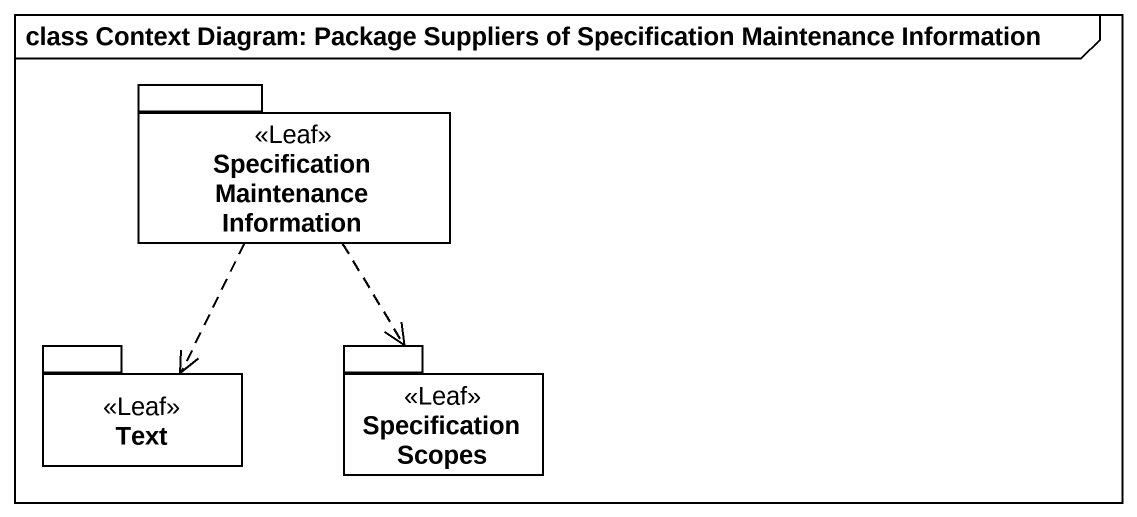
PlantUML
@startuml
mainframe class Context Diagram: Package Suppliers of Specification Maintenance Information
package "Specification Maintenance Information" as Specification_Maintenance <<Leaf>> {
}
package Text <<Leaf>> {
}
package "Specification Scopes" as Specification_Scopes <<Leaf>> {
}
Specification_Maintenance ..> Text
Specification_Maintenance ..> Specification_Scopes
@enduml
